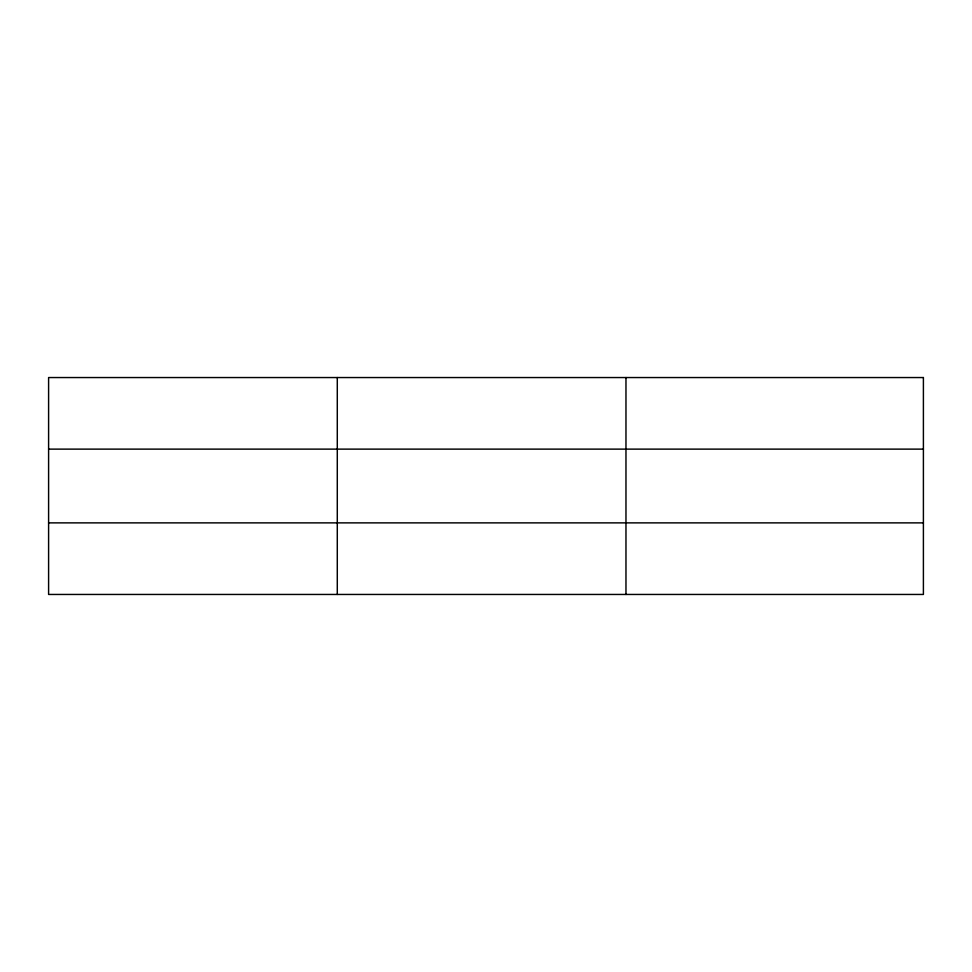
<?xml version="1.0" encoding="UTF-8"?>
<svg xmlns="http://www.w3.org/2000/svg" width="972" height="972" viewBox="0 0 972 972"><rect width="100%" height="100%" fill="white"/><g stroke="black" fill="none" stroke-linecap="round" stroke-linejoin="round"><path stroke-width="1.46" d="M337.284 594.451L337.284 377.549M625.968 594.451L625.968 377.549M48.6 449.125L923.4 449.125M48.6 522.875L923.4 522.875M923.4 377.549L923.4 594.451L48.6 594.451L48.6 377.549L923.4 377.549"/></g></svg>
